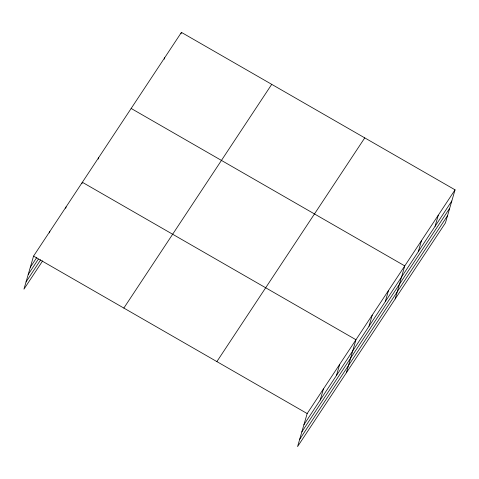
<?xml version="1.0" encoding="UTF-8"?>
<svg xmlns="http://www.w3.org/2000/svg" width="479" height="479" viewBox="0 0 479 479"><rect width="100%" height="100%" fill="white"/><g stroke="black" fill="none" stroke-linecap="round" stroke-linejoin="round"><path stroke-width="0.72" d="M455.05 189.834L307.165 413.557L297.561 446.608L445.446 222.891L455.05 189.834L181.439 32.392L33.554 256.109L23.95 289.166L42.655 260.863M49.415 232.896L49.822 231.501M65.683 208.287L66.09 206.892M81.951 183.679L82.358 182.283L355.963 339.731L346.365 372.782M98.219 159.07L98.626 157.675M164.273 59.145L164.68 57.743M181.032 33.787L181.439 32.392M320.182 400.121L323.433 388.948M336.45 375.512L339.701 364.339M368.986 326.289L372.231 315.122M385.254 301.68L388.499 290.508M395.163 298.956L404.767 265.899L131.156 108.458M418.281 251.714L421.526 240.548M435.046 226.363L438.291 215.191M30.309 267.282L36.811 257.439M28.207 274.503L38.374 259.121M26.046 281.945L40.691 259.798M123.845 308.069L271.731 84.346M216.873 361.597L364.759 137.88M303.92 424.729L451.805 201.006M301.818 431.95L449.709 208.227M299.656 439.387L447.548 215.67M33.554 256.109L307.165 413.557"/></g></svg>
